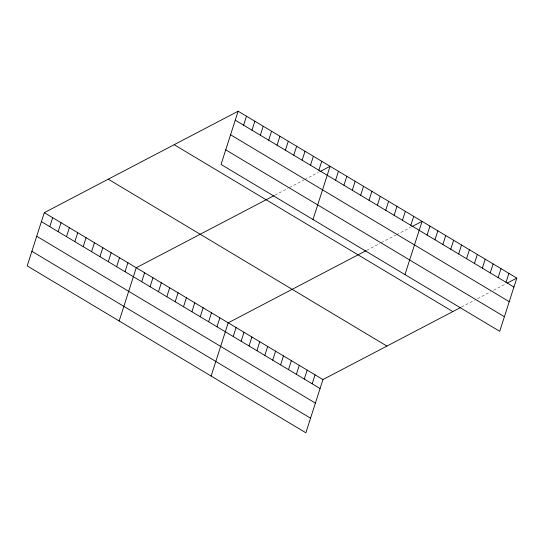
<?xml version="1.0" encoding="UTF-8"?>
<svg xmlns="http://www.w3.org/2000/svg" width="544" height="544" viewBox="0 0 544 544"><rect width="100%" height="100%" fill="white"/><g stroke="black" fill="none" stroke-linecap="round" stroke-linejoin="round"><path stroke-width="0.41" stroke-dasharray="2.72 2.04" d="M274.849 195.201L287.932 188.353M289.388 187.592L303.926 179.982M304.654 179.602L318.464 172.373M366.806 250.274L379.896 243.426M381.344 242.665L395.882 235.056M396.61 234.675L410.421 227.446M461.557 307.02L474.64 300.166M477.544 298.649L490.634 291.795M493.537 290.278L505.172 284.186"/><path stroke-width="0.82" d="M238.136 111.214L221.048 164.438L499.712 331.33L516.8 278.1L238.136 111.214L44.288 212.67L27.2 265.9L305.864 432.786L322.952 379.562L460.829 307.394M49.769 226.644L52.652 217.682M58.133 231.649L61.01 222.686M66.49 236.654L69.367 227.691M74.854 241.665L77.731 232.703M83.212 246.67L86.088 237.708M91.569 251.675L94.452 242.712M99.933 256.68L102.809 247.717M108.29 261.691L111.166 252.729M116.654 266.696L119.53 257.734M125.011 271.701L127.888 262.738M119.163 320.974L136.252 267.743L274.122 195.582M141.732 281.717L144.609 272.755M150.09 286.722L152.966 277.76M158.454 291.727L161.33 282.764M166.811 296.738L169.687 287.776M175.175 301.743L178.051 292.781M183.532 306.748L186.408 297.786M243.617 125.181L246.493 116.219M191.889 311.753L194.772 302.79M251.974 130.186L254.85 121.224M200.253 316.764L203.13 307.802M260.338 135.198L263.214 126.235M208.61 321.769L211.487 312.807M268.695 140.202L271.572 131.24M216.974 326.774L219.851 317.812M277.059 145.207L279.936 136.245M211.12 376.047L228.208 322.816L366.078 250.655M285.416 150.212L288.293 141.25M233.226 336.512L236.103 327.549M293.774 155.224L296.657 146.261M241.121 341.238L243.998 332.275M302.138 160.228L305.014 151.266M249.016 345.97L251.892 337.008M310.495 165.233L313.371 156.271M256.911 350.696L259.794 341.734M318.859 170.238L321.735 161.276M264.812 355.422L267.689 346.46M313.004 219.511L330.092 166.287L319.92 171.612M272.707 360.155L275.584 351.193M335.573 180.254L338.456 171.292M280.602 364.881L283.478 355.919M343.937 185.259L346.814 176.297M288.497 369.607L291.373 360.645M352.294 190.271L355.171 181.308M296.392 374.34L299.268 365.378M360.658 195.276L363.535 186.313M304.286 379.066L307.163 370.104M369.016 200.28L371.892 191.318M312.181 383.792L315.058 374.83M377.373 205.285L380.256 196.323M385.737 210.297L388.613 201.334M394.094 215.302L396.97 206.339M402.458 220.306L405.334 211.344M410.815 225.311L413.692 216.349M404.967 274.584L422.056 221.36L411.876 226.685M427.074 235.049L429.95 226.086M434.969 239.775L437.845 230.812M442.864 244.508L445.74 235.545M450.758 249.234L453.635 240.271M458.653 253.966L461.53 245.004M466.548 258.692L469.424 249.73M474.443 263.418L477.319 254.456M482.338 268.151L485.221 259.189M490.239 272.877L493.116 263.915M498.134 277.603L501.01 268.641M506.029 282.336L508.905 273.374M507.348 283.043L516.8 278.1M235.253 120.176L513.924 287.062M230.568 134.783L509.232 301.668M225.733 149.831L504.404 316.717M174.162 144.697L452.832 311.583M108.256 179.194L386.927 346.079M44.288 212.67L322.952 379.562M41.412 221.632L320.076 388.525M36.72 236.246L315.391 403.131M31.892 251.294L310.556 418.18"/></g></svg>
